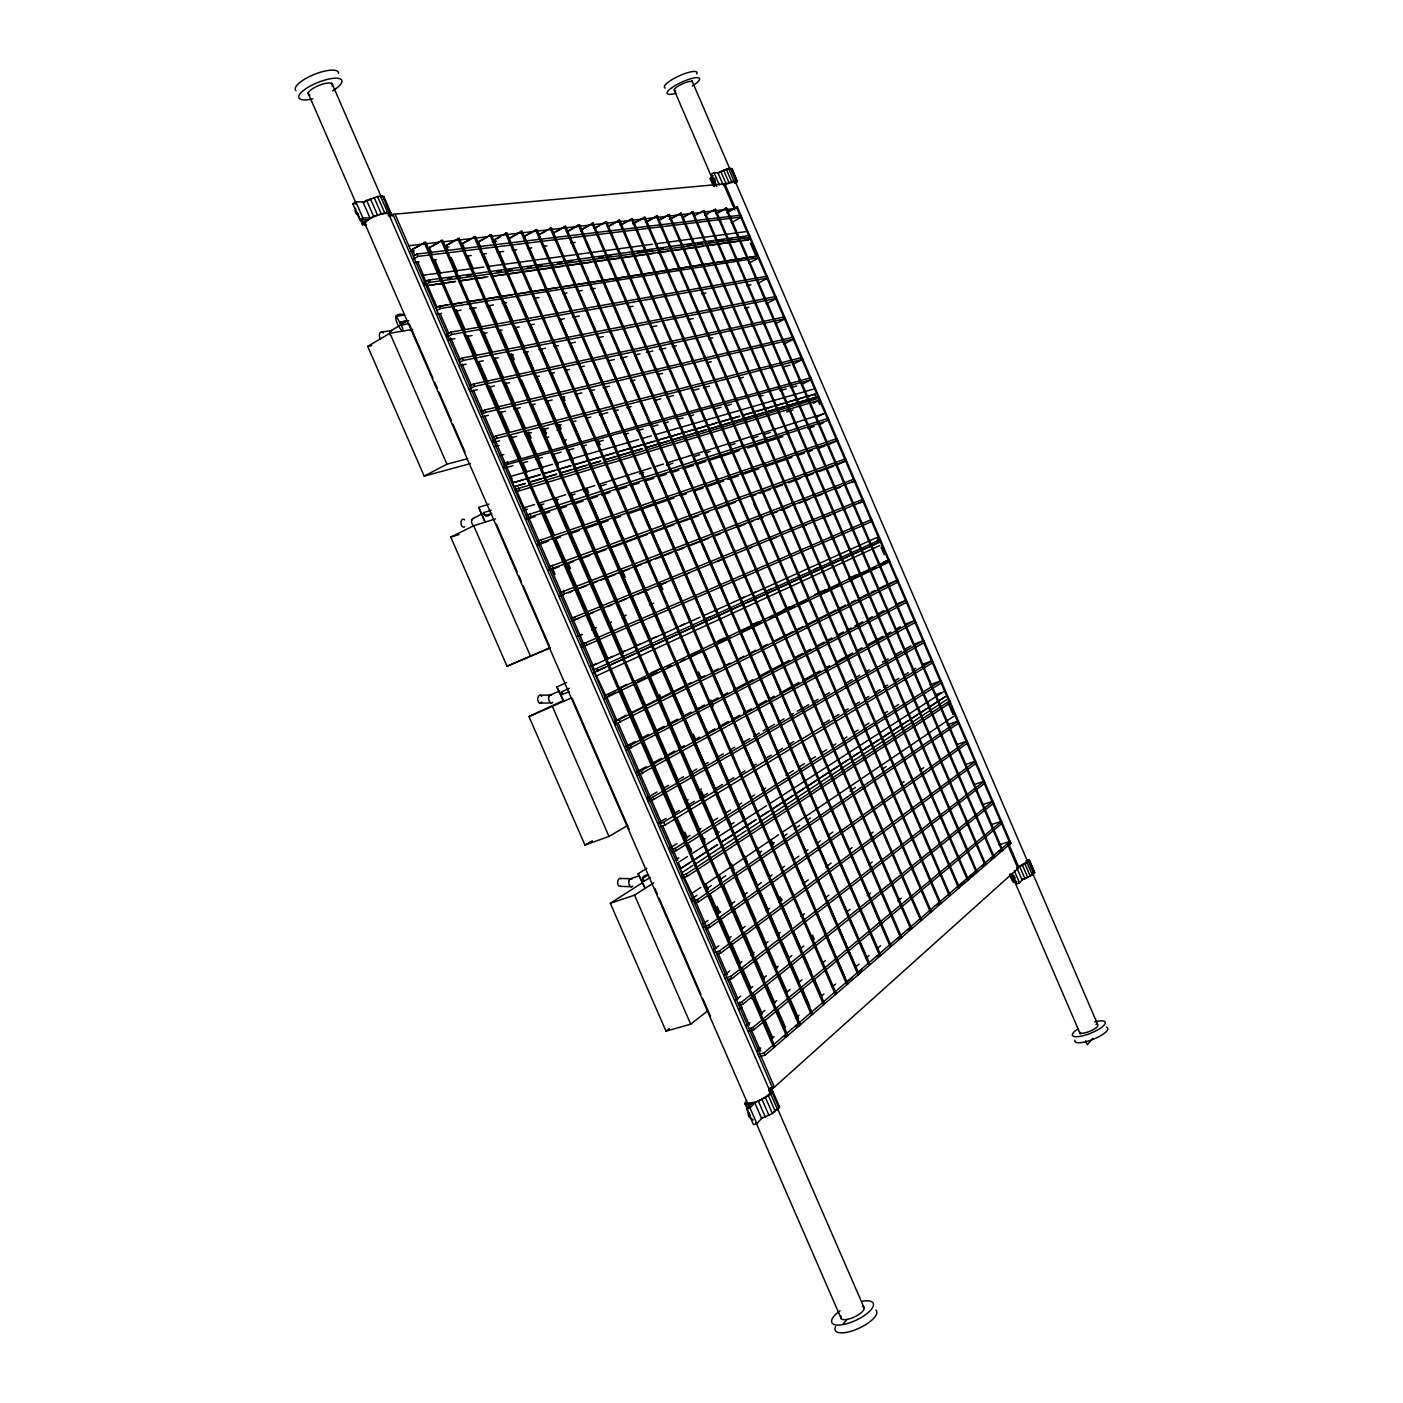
<?xml version="1.0" encoding="UTF-8"?>
<svg xmlns="http://www.w3.org/2000/svg" width="1403" height="1403" viewBox="0 0 1403 1403"><rect width="100%" height="100%" fill="white"/><g stroke="black" fill="none" stroke-linecap="round" stroke-linejoin="round"><path stroke-width="1.5" d="M1016.894 867.913L1022.085 879.997L1032.38 875.034L1034.607 872.35L1029.434 860.32L1027.294 860.039M1032.766 873.122L1030.907 875.349M1034.59 872.982L1029.434 860.32M1016.824 881.575L1013.404 881.908L1013.527 879.997M1013.597 876.016L1013.194 877.84L1014.544 877.419M713.268 185.582L710.251 178.584L713.11 175.568M723.229 185.108L717.933 172.797C721.493 171.692 729.876 166.045 731.91 169.588L737.154 181.811L736.154 182.828M737.154 181.811L732.173 168.834M768.879 1090.219L772.843 1091.376L770.861 1094.217L754.814 1102.811L761.619 1118.437L772.387 1113.508L779.594 1106.897L771.159 1087.834M751.429 1103.81L745.081 1104.021L746.764 1100.268M366.884 219.727L362.325 224.234L366.236 225.515M383.668 198.805L383.966 196.595L382.668 196.104L377.565 196.508L363.009 201.944L369.971 217.939L387.403 212.028L390.876 212.484L388.964 216.167M388.245 215.325L388.508 213.554C380.108 212.853 370.252 216.939 364.745 223.305L366.183 224.41M714.723 178.199L714.741 180.022M483.263 512.919C484.772 512.27 484.053 520.232 491.787 513.323M1012.317 873.49L1016.807 883.89L1019.595 882.978L1022.612 879.383M1092.797 1038.29L1087.29 1044.849L1085.571 1040.833M843.185 1323.871L846.938 1319.434M1024.997 878.857L1019.788 866.773L1029.416 860.951M714.302 182.215C716.635 181.461 711.952 182.355 713.478 179.812M713.162 180.163L714.039 179.496M752.429 1102.758L746.624 1108.966L753.464 1124.662L756.866 1123.663L762.583 1117.349M746.624 1108.966L750.026 1107.949L755.796 1101.741M734.541 183.355L735.207 181.566L726.14 184.126M647.818 875.121L642.609 878.524L642.592 880.33M648.432 874.911C637.891 875.665 646.239 881.961 643.293 881.224M769.054 1089.535L772.86 1088.57L1018.929 867.598L1008.547 843.466M759.339 1056.74L765.038 1055.231L1010.932 843.168L737.294 206.872L727.666 211.853M758.339 1054.425L764.021 1052.916L1010.142 841.344L998.848 844.869M848.71 980.855L852.024 978.014M858.636 972.314L861.951 969.473M959.547 885.503L964.51 881.224M969.473 876.963L974.436 872.684M757.41 1050.777L760.742 1047.936M770.738 1039.413L774.07 1036.571M795.711 1018.104L799.044 1015.263M820.685 996.814L824.017 993.973M832.347 986.87L835.679 984.029M855.655 966.983L858.987 964.142M865.651 958.477L868.983 955.636M880.628 945.692L877.296 948.533L870.281 932.574M748.273 1031.293L753.955 1029.732L1002.303 823.123M749.167 1028.452L752.937 1027.417L1001.532 821.299L992.149 824.298M746.449 1025.523L749.798 1022.752M759.9 1014.457L764.933 1010.3M773.351 1003.391L776.718 1000.62M786.802 992.324L790.17 989.553M798.57 982.626L801.937 979.873M822.105 963.265L825.473 960.494M897.78 901.007L901.147 898.236M738.522 1009.757L741.889 1007.073M751.955 998.971L755.305 996.27M739.1 1005.285L742.853 1004.215L993.692 803.077M738.083 1002.97L741.854 1001.882L992.903 801.253L983.538 804.305M773.702 1111.807L775.596 1110.282M735.505 1000.234L740.644 996.165M749.184 989.378L752.604 986.66M762.864 978.522L766.284 975.822M774.824 969.035L778.244 966.316M788.504 958.179L791.923 955.478M800.464 948.691L803.884 945.973M846.623 912.073L850.043 909.354M867.142 895.798L870.561 893.08M641.241 883.452L610.323 903.286L666.022 1031.17L690.697 1024.172L707.866 1010.721M666.022 1031.17L669.354 1028.592M728.017 979.768L731.77 978.663L985.064 783.014M725.123 978.014L730.753 976.348L984.275 781.19L974.945 784.312M724.579 974.91L729.788 970.929M738.469 964.282L741.941 961.634M750.64 954.987L754.112 952.339M764.547 944.359L768.02 941.694M776.701 935.064L780.173 932.399M801.025 916.457L804.515 913.809M825.367 897.867L828.84 895.202M868.808 864.651L872.28 861.986M569.39 688.294L561.656 691.837L561.393 693.713M716.915 954.25L720.651 953.111L976.435 762.951M714.039 952.497L719.651 950.778L975.646 761.11L966.334 764.302M713.583 949.621L718.845 945.745M727.613 939.291L731.121 936.713M741.643 928.961L745.151 926.383M766.213 910.88L769.721 908.302M778.49 901.831L781.997 899.253M803.06 883.75L808.321 879.874M825.858 866.966L831.137 863.091M848.675 850.183L852.182 847.587M869.72 834.68L873.245 832.102M357.028 212.782L358.239 213.747M705.814 928.716L709.55 927.541L967.789 742.871M702.938 926.98L708.533 925.208L967 741.03L957.723 744.274M702.622 924.279L707.971 920.491M716.898 914.177L720.458 911.652M729.385 905.338L734.734 901.55M743.643 895.219L747.203 892.694M756.129 886.38L761.478 882.592M768.616 877.541L772.176 875.016M781.103 868.703L784.663 866.177M793.572 859.864L798.921 856.076M804.27 852.287L807.847 849.762M816.756 843.449L820.334 840.923M827.454 835.872L832.803 832.084M900.586 784.084L904.146 781.559M920.193 770.194L923.753 767.669M694.713 903.146L698.431 901.936L959.161 722.773M691.837 901.428L697.414 899.621L958.372 720.949M691.626 898.955L697.028 895.272M706.025 889.151L711.426 885.468M718.617 880.575L725.825 875.665M758.234 853.603L761.829 851.147M770.826 845.027L774.421 842.572M783.435 836.434L787.03 833.996M794.238 829.085L799.64 825.402M806.83 820.509L810.425 818.054M850.043 791.099L855.444 787.416M882.434 769.037L886.047 766.582M700.798 887.38L691.767 893.483L680.28 868.773L704.166 853.252M704.429 884.942L778.507 834.82M782.12 832.382L953.777 716.267M681.753 878.19L687.295 876.331L950.515 702.675M680.736 875.875L686.277 873.999L949.726 700.834M681.963 872.613L692.959 865.423M695.45 864.002L746.168 830.646M748.623 829.226L946.657 699.711M707.831 850.867L717.021 844.904M720.704 842.501L755.603 819.826M759.269 817.44L768.458 811.478M772.141 809.093L792.344 795.957M796.01 793.572L838.257 766.108M841.94 763.723L847.447 760.145M851.112 757.76L858.461 752.99M862.144 750.605L878.681 739.855M882.347 737.469L908.074 720.756M911.74 718.371L926.436 708.813M930.101 706.428L944.798 696.888M680.28 868.773L690.118 862.582M693.784 860.197L717.652 844.676M721.335 842.291L756.217 819.615M759.9 817.23L803.972 788.574M807.637 786.189L945.359 696.677M610.323 903.286L634.542 895.167L653.763 882.733M687.488 856.549L678.298 862.459L680.929 868.545M691.17 854.181L766.634 805.62M770.317 803.253L943.307 691.907M675.159 860.232L678.842 857.882M715.67 834.311L719.353 831.944M730.402 824.876L734.085 822.509M644.082 881.259L650.22 877.524M701.974 840.748L705.025 838.801M389.578 216.5L392.928 214.361L724.877 183.828L735.242 207.96M638.137 873.771L645.152 888.309L638.137 873.771L646.801 868.299M670.634 852.621L676.158 850.709L941.851 682.559M669.617 850.288L675.141 848.377L941.08 680.718L930.014 684.839M669.634 848.219L677.018 843.589M684.401 838.941L689.943 835.469M697.326 830.839L701.026 828.524M712.11 821.562L717.652 818.089M725.035 813.459L730.577 809.969M737.96 805.34L741.661 803.025M750.886 797.237L754.586 794.922M761.969 790.275L765.652 787.96M785.978 775.21L793.361 770.58M798.903 767.108L804.445 763.635M809.987 760.145L815.511 756.673M821.053 753.201L826.595 749.728M832.137 746.256L835.837 743.923M843.221 739.293L846.903 736.978M854.304 732.348L857.987 730.016M865.37 725.386L869.071 723.071M883.837 713.794L887.538 711.479M893.08 708.006L898.621 704.534M414.885 255.469L412.272 249.453L425.6 242.017L775.035 1046.603M420.549 245.122L412.272 249.453M413.534 256.135L416.919 254.066L740.854 215.133M431.966 253.469L429.353 247.454L442.576 240.106L787.872 1035.537L784.119 1036.554M432.562 246.244L440.91 241.123M412.885 259.537L417.936 256.433L741.643 216.974M447.785 249.524L446.049 245.507L459.184 238.229L800.411 1024.734L796.694 1025.733M459.184 238.229L446.049 245.507M464.972 249.629L462.359 243.596L475.407 236.406L812.67 1014.159M470.443 239.422L462.359 243.596M659.515 827.033L665.022 825.069L933.205 662.426M480.931 247.752L478.318 241.737L491.26 234.617L824.648 1003.811M481.387 240.579L491.26 234.617M660.339 824.035L932.416 660.603L923.227 664.093M495.662 243.929L493.926 239.913L506.781 232.863L836.381 993.71M658.656 822.807L666.162 818.3M673.668 813.775L679.298 810.39M686.804 805.883L694.31 801.359M699.939 797.974L707.445 793.467M714.951 788.942L722.457 784.435M728.087 781.05L733.716 777.665M739.346 774.281L744.975 770.878M752.482 766.371L756.235 764.109M765.617 758.462L771.247 755.077M776.876 751.692L782.506 748.308M790.012 743.8L793.765 741.538M821.93 724.614L829.436 720.09M833.189 717.827L838.819 714.443M844.448 711.058L848.201 708.796M855.707 704.288L859.46 702.026M865.09 698.641L868.843 696.379M874.472 692.994L880.102 689.61M883.855 687.365L887.608 685.102M895.114 680.578L898.867 678.333M904.497 674.948L908.25 672.686M912.003 670.424L915.756 668.161M430.107 280.81L425.197 281.775L426.898 285.686L455.519 281.337M423.145 283.16L428.231 280.109L749.605 235.494M496.96 238.773L500.24 236.791M503.502 234.827L506.781 232.863M424.162 285.528L429.248 282.477L750.395 237.335L746.922 239.247M509.184 238.124L521.951 231.162L847.85 983.801M510.569 237.966L521.951 231.162M684.541 802.007L688.154 799.85M526.739 242.421L524.126 236.388L536.805 229.478L859.092 974.12M531.947 232.372L524.126 236.388M396.172 316.131C418.322 354.205 379.862 308.59 404.502 314.798M540.488 238.685L538.752 234.687L551.344 227.847L870.07 964.633M541.944 233.407L545.697 231.179M400.504 322.111L407.344 320.708M554.799 237.019L553.063 233.003L565.567 226.234L880.838 955.355L876.7 956.548M556.219 231.758L565.567 226.234M390.665 330.862L407.449 320.971M402.047 325.005L408.589 323.69M470.233 463.639L424.197 476.126L367.674 346.366L389.929 333.248L412.728 329.372M436.123 308.116L439.525 306.117L758.357 255.837M891.379 946.271L579.492 224.673L567.075 231.372L569.688 237.405M568.338 231.232L579.492 224.673M563.848 700.29L528.966 716.582L584.963 845.097L608.972 836.451L627.351 825.63M368.34 219.71L359.764 219.762L352.767 203.681L355.871 201.874L364.482 201.944M437.157 310.484L440.56 308.485L759.146 257.696M897.622 938.554L901.708 937.362L593.136 223.13L580.807 229.776L583.42 235.809M582.035 229.618L593.136 223.13M594.258 228.198L606.499 221.621L911.827 928.646L907.776 929.821M595.468 228.058L599.151 225.918M602.816 223.761L606.499 221.621M584.963 845.097L592.382 840.748M607.429 226.655L619.6 220.148L921.736 920.087M608.621 226.514L619.6 220.148M359.764 219.762L362.868 217.956L371.427 217.939M632.437 218.693L620.354 225.146L632.437 218.693L931.452 911.704M648.379 801.411L653.868 799.394L924.542 642.293M645.012 217.272L632.999 223.673L645.012 217.272L940.975 903.497L937.011 904.689M647.362 799.079L652.851 797.062L923.753 640.469L914.581 644.012M445.698 335.071L450.837 332.125L767.108 276.181M645.415 222.218L657.341 215.887L950.305 895.447M646.537 222.095L657.341 215.887M446.733 337.421L451.854 334.475L767.897 278.022L759.146 282.687M647.625 797.413L657.095 791.958M662.777 788.696L668.459 785.417M676.036 781.05L683.612 776.701M689.276 773.421L696.853 769.054M704.429 764.688L708.217 762.513M717.687 757.059L723.369 753.797M730.945 749.43L734.734 747.238M742.31 742.889L749.886 738.522M753.674 736.329L759.356 733.067M763.144 730.893L774.509 724.334M778.297 722.159L783.979 718.88M789.661 715.618L793.449 713.425M797.237 711.251L808.602 704.709M812.39 702.535L818.054 699.255M823.736 695.976L829.419 692.714M844.571 683.98L852.147 679.613M855.935 677.439L859.723 675.264M865.405 671.984L869.194 669.81M882.452 662.163L888.134 658.901M895.71 654.535L901.392 651.255M905.181 649.08L910.863 645.818M659.375 219.78L669.424 214.519L959.477 887.538M660.48 219.657L669.424 214.519M681.279 213.186L669.529 219.412L681.279 213.186L968.456 879.786M682.998 217.044L692.907 211.871L977.277 872.192M684.05 216.921L692.907 211.871M694.485 215.711L704.324 210.59L985.923 864.722L982.082 865.914M700.798 212.59L704.324 210.59M705.744 214.396L715.53 209.328L994.411 857.408L990.606 858.583M705.007 215.273L708.515 213.291M712.022 211.309L715.53 209.328M716.81 213.116L726.508 208.082L1002.742 850.218L998.954 851.393M716.056 213.975L726.508 208.082M458.693 360.027L462.113 358.098L775.841 296.507M459.71 362.395L463.148 360.466L776.648 298.365L766.108 303.855M726.894 212.712L737.294 206.872M731.226 222.779L739.907 217.939M637.243 775.789L915.878 622.143M636.225 773.456L915.089 620.319L905.952 623.932M469.952 385.965L473.39 384.071L784.593 316.832M636.576 772.001L646.134 766.739M651.869 763.583L661.427 758.321M665.25 756.217L674.79 750.956M680.525 747.799L684.348 745.694M693.906 740.433L699.641 737.276M707.287 733.067L714.934 728.859M718.757 726.754L728.297 721.475M732.12 719.371L739.767 715.162M743.59 713.057L751.236 708.848M758.883 704.639L766.529 700.43M770.352 698.326L774.175 696.221M779.91 693.064L799.009 682.542M802.832 680.437L820.036 670.967M825.771 667.81L829.594 665.688M837.24 661.479L852.515 653.061M856.339 650.957L862.073 647.8M867.808 644.643L883.101 636.225M886.924 634.121L890.747 632.016M896.464 628.86L900.288 626.755M469.251 389.262L474.424 386.421L785.382 318.674L776.578 323.199M718.722 172.832L714.039 172.604L711.426 174.025L716.74 186.389M748.676 263.343L757.41 258.626M714.776 180.338L714.636 181.846M713.566 181.373C717.652 184.986 710.374 179.759 713.548 179.356M481.211 411.868L484.666 410.009L793.326 337.141M482.246 414.218L485.701 412.359L794.116 338.982M626.089 750.149L907.215 601.992M492.471 437.771L495.943 435.93L802.042 357.432M626.895 747.097L906.426 600.168L895.482 604.57M424.197 476.126L446.926 464.183L467.708 458.641M491.751 441.033L496.96 438.297L802.849 359.273L793.993 363.675M625.528 746.589L635.173 741.503M640.961 738.469L648.66 734.4M654.447 731.366L664.093 726.298M667.951 724.264L677.596 719.195M683.366 716.144L691.083 712.093M696.87 709.041L704.587 704.99M708.445 702.956L718.073 697.887M721.931 695.853L727.719 692.819M733.506 689.767L752.797 679.631M760.496 675.58L789.433 660.357M795.203 657.305L802.919 653.254M806.778 651.22L810.636 649.203M816.423 646.152L824.14 642.1M827.998 640.066L831.839 638.032M837.626 634.998L843.413 631.946M847.272 629.929L851.13 627.895M854.988 625.861L862.705 621.81M868.475 618.758L872.333 616.741M878.12 613.69L883.908 610.656M541.926 432.194L545.749 430.212M503.712 463.639L810.776 377.723M502.993 466.883L508.219 464.2L811.565 379.564L802.691 383.913M562.691 441.612L566.303 439.753M783.523 344.331L792.344 339.877M524.757 483.667L514.287 486.771L512.604 482.895L540.471 474.582M514.287 486.771L525.371 483.369M614.935 724.474L898.551 581.824M478.686 507.36L485.157 522.232L478.686 507.36L489.068 504.098M514.954 489.489L819.492 397.996M515.971 491.839L820.281 399.837L813.161 403.257M614.532 721.107L626.282 715.214M630.193 713.25L690.925 682.77M698.764 678.842L704.639 675.895M712.478 671.949L718.354 669.003M724.229 666.057L730.104 663.11M737.943 659.182L743.818 656.236M749.693 653.272L755.568 650.326M761.461 647.379L767.336 644.433M775.157 640.505L792.8 631.648M796.711 629.684L802.586 626.738M808.461 623.791L835.89 610.024M839.818 608.06L845.693 605.114M851.568 602.168L855.479 600.203M859.408 598.239L867.247 594.293M871.158 592.329L875.086 590.365M878.997 588.401L895.938 580.737M613.918 722.142L897.762 580M473.021 518.426L482.614 513.638M483.351 514.357L485.526 515.252M550.379 647.87L507.044 666.25L450.784 537.121L473.723 525.739L495.487 518.864M526.178 515.339L828.208 418.269M364.166 202.102L370.269 199.366M525.441 518.549L828.998 420.111M603.781 698.799L889.87 561.656M537.402 541.155L836.907 438.525M604.57 695.713L889.081 559.815L883.627 562.094M608.288 695.888L616.145 692.117M637.769 681.753L645.626 677.965M649.571 676.088L657.428 672.318M667.249 667.6L671.178 665.706M681.016 660.988L684.945 659.112M688.873 657.218L700.676 651.553M716.389 644.012L730.156 637.418M741.959 631.753L761.619 622.318M769.475 618.548L773.404 616.654M777.332 614.777L785.206 611.006M789.135 609.112L795.027 606.289M798.956 604.395L806.83 600.624M820.58 594.013L838.275 585.525M850.06 579.877L875.63 567.601M879.558 565.725L887.415 561.954M647.905 677.105L651.869 675.211M538.419 543.505L837.714 440.367L826.981 445.347M619.267 688.101L627.176 684.313M650.887 672.984L660.778 668.266M718.09 640.873L724.018 638.032M751.692 624.809L757.62 621.985M783.312 609.691L789.24 606.868M814.933 594.591L824.824 589.856M848.534 578.527L856.444 574.756M718.476 172.955L723.229 170.833M815.862 417.48L823.684 413.762L667.688 462.727M820.089 424.32L823.649 422.636M528.966 716.582L571.74 697.8M548.608 566.97L845.623 458.763M547.854 570.127L846.412 460.605L837.451 464.691M561.849 694.397L569.425 691.802M605.342 667.232L594.784 672.037L596.468 675.913L879.716 545.557M559.815 592.75L854.322 478.984M608.674 665.688L635.085 653.658M638.418 652.114L662.83 640.978M666.197 639.435L676.72 634.647M680.069 633.086L728.262 611.094M731.647 609.533L839.31 560.393M842.712 558.815L849.218 555.869M852.638 554.29L859.127 551.344M862.547 549.766L878.418 542.523M592.61 673.107L881.189 541.453M559.06 595.907L855.111 480.826L851.516 482.439M706.042 618.53L710.023 616.724M767.844 590.453L771.825 588.646M813.705 569.618L817.686 567.794M593.399 670.003L880.4 539.629L876.77 541.172M556.833 686.944L563.866 701.5L556.833 686.944L566.672 682.489M590.891 666.127L596.854 663.444M604.798 659.866L612.743 656.288M620.687 652.693L624.651 650.904M634.594 646.432L640.54 643.749M648.484 640.171L656.429 636.576M680.262 625.843L684.243 624.054M739.855 598.976L743.818 597.187M751.762 593.609L755.743 591.82M700.062 617.25L592.767 665.653L594.784 672.037M704.043 615.461L876.893 537.489L878.278 540.699M1027.101 877.489L1022.349 879.488M571.021 618.513L863.02 499.222M572.038 620.863L863.81 501.046L858.408 503.431M507.044 666.25L549.958 647.73M577.931 636.12L581.736 634.454M622.038 616.846L625.966 615.128M582.21 644.275L871.701 519.426M581.438 647.379L872.491 521.267M581.298 644.678L585.332 642.942M592.276 629.21L596.293 627.509M649.764 604.886L653.78 603.202M621.915 617.004L625.773 615.373M578.124 636.12L582.052 634.454M591.873 630.298L595.784 628.632M607.569 623.651L611.498 621.985M549.923 695.116L559.779 690.977M596.468 675.913L606.324 696.835M561.656 691.837L562.936 694.783M737.452 181.092L733.962 180.952L726.07 183.758L720.774 171.447M571.231 621.494L579.334 618.162M587.436 614.83L593.522 612.339M607.709 606.499L611.761 604.851M615.829 603.185L625.966 599.011M630.017 597.362L634.068 595.696M638.119 594.03L648.256 589.856M658.393 585.7L666.495 582.368M684.752 574.879L688.803 573.213M717.179 561.568L721.23 559.902M747.589 549.082L751.64 547.416M771.913 539.103L775.964 537.437M802.323 526.616L806.374 524.95M826.648 516.637L830.699 514.971M1017.421 867.317L1027.575 861.617L1025.821 860.863M401.311 321.69L400.942 323.356L402.608 324.672M560.078 595.977L564.129 594.398M568.197 592.838L572.266 591.259M576.317 589.681L586.472 585.735M590.523 584.157L596.626 581.807M600.677 580.228L614.9 574.704M618.951 573.125L629.105 569.197M635.208 566.83L641.294 564.462M645.345 562.884L651.448 560.516M655.499 558.955L671.739 552.642M677.842 550.274L683.927 547.924M687.996 546.346L708.287 538.454M714.39 536.104L720.476 533.736M738.75 526.634L744.835 524.284M748.904 522.705L752.955 521.127M757.024 519.548L763.109 517.181M773.263 513.252L777.332 511.674M781.383 510.096L789.503 506.939M799.657 503.011L809.812 499.065M817.931 495.908L822 494.33M836.206 488.823L840.274 487.244M935.205 694.888L941.273 692.644M548.976 570.442L559.218 566.689M565.356 564.444L573.546 561.446M579.685 559.201L589.926 555.448M596.065 553.203L606.306 549.45M610.41 547.959L647.257 534.455M651.36 532.965L673.878 524.722M680.034 522.477L698.466 515.725M704.604 513.48L708.69 511.972M718.932 508.237L735.312 502.239M751.692 496.241L755.796 494.733M759.882 493.242L770.124 489.489M776.28 487.244L782.418 485M788.556 482.755L800.85 478.248M806.988 476.003L813.126 473.758M819.282 471.513L833.61 466.252M697.414 790.573L701.43 789.1M947.253 724.913L956.513 721.598M716.495 831.313L717.529 831.05M537.858 544.873L548.187 541.312M554.378 539.19L560.586 537.051M568.846 534.21L579.158 530.65M585.367 528.528L608.078 520.706M614.268 518.566L620.477 516.444M628.737 513.586L674.159 497.96M680.35 495.82L686.558 493.681M694.818 490.84L703.078 487.998M707.2 486.578L723.72 480.896M727.859 479.475L738.188 475.915M742.31 474.495L758.83 468.795M765.021 466.673L791.871 457.431M798.061 455.291L804.27 453.169M808.391 451.748L812.53 450.31M818.721 448.188L824.911 446.049M638.628 875.981L630.526 878.734L619.775 878.418M1012.756 876.577C1012.212 871.649 1013.264 882.259 1014.141 877.454M1013.194 877.84L1014.387 878.173M526.739 519.285L535.069 516.602M543.399 513.919L549.66 511.902M560.06 508.535L566.321 506.518M572.564 504.501L582.982 501.134M589.225 499.117L597.555 496.434M601.712 495.084L610.042 492.4M616.303 490.384L626.703 487.016M630.876 485.684L639.207 482.983M645.45 480.966L653.78 478.283M660.024 476.266L666.267 474.249M670.441 472.899L678.771 470.215M682.928 468.865L693.345 465.498M697.519 464.165L705.849 461.464M710.006 460.131L739.171 450.714M747.501 448.031L782.892 436.596M807.882 428.529L814.126 426.512M450.784 537.121L458.991 534.508M523.144 510.499L527.3 509.184M539.769 505.255L543.926 503.94M554.325 500.661L558.464 499.345M570.933 495.417L575.09 494.102M583.402 491.471L587.559 490.173M600.028 486.227L606.254 484.263M639.505 473.776L643.661 472.46M666.513 465.252L672.739 463.271M693.52 456.729L699.746 454.747M705.99 452.783L710.146 451.468M728.841 445.575L735.067 443.611M751.692 438.367L757.936 436.386M764.161 434.421L770.387 432.457M534.561 504.501L524.161 507.781L514.901 486.473M538.717 503.203L565.76 494.715M569.916 493.418L594.872 485.578M599.046 484.263L651.045 467.953M655.201 466.638L663.514 464.025M484.947 515.55L491.208 513.603M1007.161 844.343L1010.932 843.168M483.649 512.569L491.243 510.236M786.68 411.903L792.923 410.009M529.562 482.123L556.798 474.056M560.972 472.811L586.121 465.358M590.295 464.112L600.782 461.008M604.956 459.781L642.662 448.592M646.853 447.364L705.499 429.967M709.69 428.739L816.511 397.067M531.053 481.808L541.523 478.704M545.714 477.458L556.184 474.354M560.376 473.109L570.846 470.005M575.037 468.76L600.186 461.306M604.377 460.061L614.847 456.957M619.039 455.712L642.083 448.89M646.274 447.645L669.319 440.805M673.51 439.56L707.024 429.634M711.216 428.389L730.069 422.794M734.26 421.549L763.6 412.85M767.792 411.623L784.54 406.642M788.732 405.397L815.967 397.33L814.669 394.278L808.374 396.12M748.781 1114.648L750.026 1116.122L749.5 1114.438M544.662 473.355L569.828 465.971M574.02 464.744L599.186 457.36M603.378 456.133L641.136 445.067M645.327 443.839L653.71 441.366M657.919 440.139L739.697 416.165M743.888 414.937L815.196 394.015M512.604 482.895L523.091 479.808M527.282 478.581L539.874 474.88M544.066 473.653L554.553 470.584M558.745 469.356L571.337 465.656M575.528 464.428L613.286 453.344M617.478 452.117L716.074 423.197M720.265 421.97L739.153 416.428M743.344 415.2L772.702 406.589M776.911 405.362L783.19 403.503M787.399 402.275L804.182 397.347M552.572 464.323L510.534 476.441L513.217 482.579M556.763 463.113L638.716 439.49M642.925 438.28L651.325 435.842M655.534 434.632L813.126 389.21M504.431 468.093L512.849 465.726M521.25 463.376L527.563 461.605M535.981 459.237L542.277 457.466M552.8 454.502L561.2 452.134M567.514 450.363L573.827 448.592M582.227 446.224L586.436 445.049M596.959 442.103L603.255 440.332M624.282 434.421L628.491 433.229M636.909 430.861L643.223 429.09M651.623 426.722L657.937 424.951M664.25 423.18L668.442 422.005M676.86 419.637L683.173 417.866M689.469 416.095L693.678 414.92M714.706 409.01L721.019 407.221M725.228 406.046L731.524 404.274M758.865 396.593L763.074 395.418M779.893 390.683L786.206 388.912M790.415 387.719L796.711 385.948M725.474 170.044L727.42 169.5M499.696 455.659L503.852 454.519M795.554 1026.715L799.272 1025.698L457.676 238.405M544.627 438.087L548.766 436.982M494.891 446.557L499.012 445.47M542.505 434.001L546.609 432.913M556.886 430.195L560.99 429.108M493.295 442.471L499.643 440.805M510.254 438.052L516.62 436.386M525.09 434.176L531.456 432.527M542.049 429.756L548.415 428.108M556.886 425.898L561.13 424.793M571.74 422.022L575.967 420.918M586.577 418.147L590.821 417.042M599.291 414.832L607.78 412.622M614.146 410.974L618.372 409.869M626.86 407.659L631.104 406.554M654.412 400.469L660.778 398.82M667.144 397.154L673.493 395.506M692.573 390.525L698.94 388.877M703.184 387.772L709.55 386.106M739.223 378.372L743.467 377.267M783.751 366.779L790.099 365.113M768.739 1088.588L774.438 1087.15L395.067 214.168M482.088 416.831L488.454 415.306M499.065 412.745L505.431 411.219M513.919 409.167L520.303 407.642M530.913 405.081L535.157 404.064M545.767 401.521L552.133 399.978M560.621 397.943L564.883 396.926M575.493 394.366L581.859 392.84M590.347 390.788L594.591 389.771M603.08 387.737L609.463 386.193M630.684 381.09L634.928 380.073M658.288 374.461L662.532 373.444M707.112 362.711L711.356 361.693M470.934 391.156L477.353 389.736M488.051 387.386L494.47 385.965M505.168 383.598L509.447 382.668M535.139 376.986L539.418 376.057M550.116 373.689L554.395 372.742M565.093 370.374L569.372 369.445M580.07 367.077L584.349 366.13M607.902 360.939L614.321 359.519M620.74 358.098L627.159 356.695M635.717 354.801L639.996 353.854M646.415 352.434L652.833 351.031M659.252 349.61L665.671 348.19M672.107 346.769L676.386 345.822M708.48 338.737L712.759 337.807M459.71 365.481L466.129 364.201M476.845 362.044L483.281 360.746M493.996 358.589L498.275 357.73M508.991 355.573L513.27 354.713M523.985 352.556L528.265 351.697M538.98 349.54L545.416 348.242M553.992 346.523L558.271 345.664M571.126 343.086L575.405 342.209M598.976 337.474L603.272 336.615M650.413 327.127L656.832 325.847M688.978 319.375L693.257 318.516M744.695 308.169L748.974 307.31M448.469 339.789L454.905 338.614M465.638 336.667L472.074 335.492M482.807 333.546L487.087 332.774M497.819 330.81L502.116 330.038M514.989 327.688L519.268 326.917M530.001 324.97L534.28 324.181M560.025 319.498L564.322 318.727M572.898 317.166L579.334 315.991M628.684 307.011L632.981 306.24M701.623 293.753L705.919 292.964M746.677 285.563L750.973 284.774M367.674 346.366L371.83 345.629M400.749 322.024L408.799 320.708M437.298 314.062L441.629 313.36M454.59 311.256L461.078 310.186M469.724 308.783L476.213 307.731M487.034 305.959L493.523 304.907M502.169 303.504L506.501 302.802M534.613 298.225L538.927 297.506M562.708 293.63L567.04 292.929M577.861 291.175L582.175 290.474M590.821 289.053L595.153 288.352M395.611 316.464L403.941 315.131M447.575 305.03L436.807 306.748L427.494 285.318M451.889 304.363L462.674 302.662M466.989 301.978L512.288 294.823M518.759 293.806L557.57 287.685M561.884 287.001L665.408 270.656M669.722 269.972L745.203 258.064M749.518 257.38L755.989 256.363M381.23 332.09L391.262 330.617M459.833 280.723L487.876 276.724M492.19 276.11L748.781 239.597M429.055 285.37L454.94 281.687M459.255 281.074L472.197 279.232M476.511 278.618L485.14 277.391M491.594 276.461L534.736 270.305M539.05 269.692L562.778 266.324M567.093 265.711L590.821 262.326M595.135 261.712L653.36 253.417M657.674 252.803L668.459 251.26M674.931 250.33L702.973 246.349M707.287 245.735L748.255 239.895M447.382 278.39L451.696 277.794M456.01 277.198L460.342 276.584M466.813 275.689L471.127 275.093M497.03 271.463L501.345 270.867M507.833 269.972L512.148 269.358M527.265 267.254L531.579 266.658M538.05 265.746L542.365 265.149M557.482 263.045L561.796 262.431M568.285 261.537L572.599 260.923M598.502 257.31L602.816 256.714M607.148 256.118L611.462 255.504M637.365 251.891L643.837 250.997M648.151 250.4L652.483 249.787M658.954 248.892L663.268 248.278M687.014 244.964L691.346 244.368M697.817 243.473L702.131 242.859M708.603 241.965L712.934 241.351M717.249 240.755L723.72 239.86M728.034 239.247L732.348 238.65M738.837 237.738L745.309 236.844M483.667 267.061L423.11 275.234L425.793 281.407M487.998 266.465L652.377 244.262M656.709 243.684L745.396 231.705M414.797 262.589L419.129 262.045M432.142 260.397L436.473 259.853M466.813 256.048L471.145 255.504M481.983 254.136L486.315 253.592M497.153 252.224L503.659 251.4M512.323 250.313L516.655 249.769M527.493 248.401L531.842 247.857M542.68 246.507L547.012 245.946M570.846 242.947L575.177 242.403M429.353 247.454L430.879 247.279M478.318 241.737L479.756 241.562M493.926 239.913L495.329 239.755M538.752 234.687L540.067 234.529M553.063 233.003L554.343 232.863M410.009 251.453L414.341 250.944M444.628 247.384L448.96 246.858M492.243 241.754L496.574 241.246M408.782 245.718L439.157 242.245M443.488 241.754L486.876 236.809M491.208 236.318L734.172 208.626M540.032 695.257L550.537 694.976M540.137 703.166L551.607 702.903M352.767 203.681L356.344 203.716M619.898 886.345L631.631 886.714M710.251 178.584L711.97 179.04M769.002 1091.306L770.493 1092.358C765.372 1098.935 755.691 1103.319 747.378 1102.881M777.771 1105.582L779.594 1106.897M753.165 1119.997L751.447 1118.629M1034.607 872.35L1028.715 860.004M749.307 1116.332L750.237 1116.858M401.451 324.9L400.258 323.286M1012.913 875.84L1013.79 877.647M1015.053 877.892L1014.264 876.068M714.39 180.496L714.811 181.461M355.397 208.328L355.801 209.222M366.569 200.191L373.531 216.202M758.479 1101.408L765.284 1117.051M409.448 324.268L432.931 378.231M434.667 382.23L437.28 388.228M439.016 392.226L451.187 420.198M452.923 424.197L465.094 452.187M496.399 524.143L517.163 571.863M518.9 575.844L521.495 581.807M523.214 585.788L549.169 645.45M572.301 698.606L629.105 829.208M654.85 888.362L657.446 894.36M659.2 898.358L700.939 994.324M702.675 998.322L710.514 1016.316M748.553 1104.371L750.254 1108.265M355.871 201.874L362.868 217.956M750.026 1107.949L756.866 1123.663M307.994 92.844L356.081 203.382M363.938 221.464L747.746 1103.705M756.007 1122.716L841.291 1318.75M361.185 218.991L362.921 222.989M746.396 1104.442L748.08 1108.335M357.519 213.186L362.693 225.094M744.695 1103.126L750.149 1115.666M389.929 333.248L446.926 464.183M473.723 525.739L530.422 656.008M552.536 706.796L608.972 836.451M634.542 895.167L690.697 1024.172M529.352 248.454L534.578 260.52M549.38 294.718L557.219 312.816M559.832 318.849L567.671 336.948M570.284 342.981L609.481 433.492M611.217 437.526L615.566 447.575M627.772 475.74L630.385 481.773M632.122 485.789L691.346 622.564M703.534 650.711L733.138 719.108M734.891 723.124L754.042 767.371M755.796 771.404L763.635 789.503M765.372 793.519L768.844 801.569M781.909 831.733L784.523 837.766M786.276 841.8L794.116 859.899M795.852 863.915L804.568 884.03M806.304 888.046L814.143 906.163M816.756 912.196L824.596 930.294M827.209 936.327L834.171 952.409M836.784 958.442L844.624 976.558M520.583 231.302L846.816 984.696M598.467 440.893L600.203 444.909M660.252 583.543L662.865 589.558M698.554 671.932L701.167 677.965M710.742 700.062L713.355 706.095M771.668 840.713L773.404 844.729M812.565 935.135L814.301 939.151M505.378 233.021L835.329 994.604M563.252 396.47L564.988 400.486M780.086 896.798L781.839 900.814M499.152 251.979L504.379 264.045M520.075 300.26L527.914 318.358M530.544 324.391L538.384 342.49M540.997 348.523L549.713 368.638M551.449 372.654L560.183 392.77M561.919 396.786L570.635 416.901M572.371 420.935L581.105 441.051M582.841 445.067L587.191 455.116M600.274 485.298L664.776 634.121M676.983 662.286L697.045 708.55M698.782 712.566L707.498 732.682M709.234 736.698L728.42 780.962M730.156 784.979L738.89 805.094M740.626 809.11L744.116 817.16M757.182 847.324L759.795 853.357M761.548 857.391L770.265 877.489M772.001 881.522L780.717 901.638M782.471 905.654L791.187 925.77M793.8 931.802L801.639 949.901M803.393 953.917L811.232 972.033M813.845 978.066L821.702 996.165M489.84 234.775L823.579 1004.741M559.06 424.478L560.814 428.494M586.945 488.788L588.699 492.821M622.686 571.214L625.3 577.229M693.275 734.015L695.906 740.047M483.544 253.768L489.629 267.815M504.431 301.943L513.13 322.006M514.866 326.022L524.441 348.084M526.178 352.1L534.017 370.164M536.612 376.179L545.329 396.26M547.065 400.258L567.075 446.417M568.811 450.433L573.161 460.465M585.349 488.56L651.483 641.066M663.672 669.161L683.682 715.32M685.418 719.336L694.117 739.399M695.87 743.415L726.316 813.652M728.069 817.668L731.542 825.701M744.59 855.795L747.203 861.81M748.939 865.826L757.655 885.889M759.391 889.905L768.09 909.968M770.703 916.001L779.402 936.064M781.138 940.08L788.977 958.144M791.59 964.159L799.412 982.223M802.025 988.238L809.864 1006.302M504.817 303.469L512.551 321.287M515.129 327.232L518.549 335.142M521.127 341.087L522.845 345.05M526.283 352.977L533.158 368.814M535.736 374.759L544.329 394.559M547.749 402.486L555.483 420.304M589.12 497.872L619.512 567.934M621.248 571.95L629.929 591.961M631.666 595.977L637.734 609.989M663.373 669.126L683.261 714.969M684.98 718.95L694.485 740.872M696.221 744.853L704.867 764.775M707.445 770.756L713.496 784.715M745.046 857.443L746.764 861.407M749.342 867.352L757.076 885.205M760.514 893.132L767.406 909.004M769.984 914.949L778.577 934.784M782.015 942.711L788.048 956.6M473.933 236.563L811.565 1015.106M511.692 353.749L514.305 359.764M543.89 427.968L546.504 433.983M659.638 694.748L661.374 698.764M701.395 791.046L704.008 797.062M467.585 255.644L472.811 267.692M489.366 305.836L497.206 323.918M499.819 329.933L508.535 350.013M510.271 354.03L519.864 376.127M521.6 380.143L530.316 400.223M532.053 404.239L552.098 450.416M553.834 454.432L558.184 464.463M570.39 492.576L584.332 524.704M586.068 528.721L636.594 645.187M649.659 675.299L681.016 747.589M682.77 751.605L713.25 821.877M715.004 825.893L718.476 833.926M731.542 864.055L734.155 870.07M735.909 874.087L745.484 896.166M747.22 900.182L755.936 920.263M757.69 924.279L766.389 944.359M768.142 948.375L776.841 968.456M779.454 974.489L787.293 992.552M789.907 998.585L798.623 1018.666M528.58 432.036L531.193 438.052M451.275 257.556L457.378 271.621M473.092 307.801L481.808 327.899M483.561 331.915L492.278 352.013M494.891 358.046L503.624 378.144M505.361 382.16L514.954 404.257M516.707 408.273L525.423 428.371M527.177 432.387L542.873 468.567M555.956 498.714L623.125 653.447M635.349 681.577L678.087 780.05M679.824 784.067L699.887 830.295M701.64 834.311L705.13 842.361M719.09 874.507L721.703 880.54M723.439 884.556L732.173 904.654M733.909 908.67L742.643 928.768M744.379 932.785L753.972 954.882M755.726 958.915L764.442 979.013M767.055 985.029L774.912 1003.127M777.525 1009.143L785.382 1027.242M441.051 240.281L786.715 1036.536M567.917 562.796L570.53 568.811M684.857 832.084L687.488 838.117M717.161 906.443L719.774 912.476M434.579 259.485L440.682 273.532M456.378 309.66L465.077 329.723M467.708 335.738L476.406 355.801M479.037 361.834L487.735 381.897M489.489 385.913L499.082 407.975M500.818 411.991L509.535 432.054M511.271 436.07L520.864 458.15M522.6 462.166L526.967 472.197M540.909 504.308L553.975 534.403M555.728 538.419L608.008 658.814M621.091 688.908L675.124 813.319M676.86 817.335L686.453 839.415M688.189 843.413L691.679 851.446M705.621 883.557L708.234 889.572M709.971 893.588L718.687 913.651M720.441 917.667L730.016 939.747M731.77 943.745L740.486 963.826M742.222 967.842L750.938 987.905M753.551 993.92L762.267 1013.983M764.881 1019.999L772.72 1038.062M424.022 242.193L773.86 1047.62M416.919 254.066L417.936 256.433M428.231 280.109L429.248 282.477M439.525 306.117L440.56 308.485M450.837 332.125L451.854 334.475M462.113 358.098L463.148 360.466M473.39 384.071L474.424 386.421M484.666 410.009L485.701 412.359M495.943 435.93L496.96 438.297M507.202 461.85L508.219 464.2M518.444 487.735L519.461 490.085M529.685 513.603L530.702 515.971M540.927 539.471L541.944 541.821M552.151 565.304L553.168 567.654M563.375 591.137L564.392 593.469M574.581 616.934L575.598 619.284M585.788 642.714L586.805 645.064M596.976 668.494L597.994 670.827M608.165 694.239L609.183 696.572M619.354 719.967L620.372 722.317M630.526 745.694L631.543 748.027M641.697 771.387L642.714 773.719M652.851 797.062L653.868 799.394M664.005 822.737L665.022 825.069M675.141 848.377L676.158 850.709M686.277 873.999L687.295 876.331M697.414 899.621L698.431 901.936M708.533 925.208L709.55 927.541M719.651 950.778L720.651 953.111M730.753 976.348L731.77 978.663M741.854 1001.882L742.853 1004.215M752.937 1027.417L753.955 1029.732M764.021 1052.916L765.038 1055.231M552.519 568.408L555.132 574.423M417.515 261.502L423.618 275.567M440.209 313.746L448.942 333.826M450.696 337.86L460.289 359.957M462.043 363.973L471.654 386.071M473.39 390.087L483 412.201M484.736 416.217L511.814 478.511M524.915 508.64L593.013 665.373M606.973 697.519L616.583 719.616M618.337 723.632L661.111 822.088M662.865 826.104L677.702 860.267M691.679 892.413L716.126 948.674M717.862 952.69L727.473 974.787M729.227 978.82L737.943 998.901M739.697 1002.917L749.307 1025.032M751.043 1029.048L760.654 1051.145M392.928 214.361L772.86 1088.57M383.966 196.595L392.279 216.044M382.668 196.104L389.578 212.028M772.316 1092.639L779.086 1108.177M386.246 204.75L388.824 210.678M331.845 83.198L381.598 197.648M387.702 211.713L770.843 1093.183M777.823 1109.247L864.23 1308.034M380.476 196.069L387.403 212.028M770.861 1094.217L777.63 1109.791M377.565 196.508L384.51 212.484M768.581 1096.006L775.35 1111.614M374.11 197.385L381.055 213.379M765.6 1097.9L772.387 1113.508M370.357 198.647L377.319 214.641M762.162 1099.742L768.949 1115.367M668.337 214.641L958.652 888.257M656.218 216.009L949.463 896.166M643.872 217.412L940.115 904.234M631.28 218.833L930.575 912.459M753.692 503.361L756.287 509.394M618.425 220.271L920.842 920.859M605.307 221.762L910.915 929.417M591.908 223.27L900.779 938.169M586.033 241.842L591.242 253.908M605.149 286.089L610.358 298.155M616.443 312.22L623.406 328.32M625.142 332.336L628.614 340.385M630.35 344.401L632.963 350.434M634.7 354.468L642.521 372.567M644.258 376.583L652.956 396.698M654.692 400.714L658.182 408.764M659.919 412.78L662.514 418.831M664.268 422.847L667.74 430.896M679.911 459.044L681.648 463.078M684.261 469.111L690.346 483.176M696.432 497.258L701.64 509.324M703.377 513.358L708.585 525.423M714.671 539.489L721.633 555.588M723.369 559.604L726.842 567.654M728.578 571.67L731.191 577.703M732.927 581.736L740.749 599.835M751.184 623.967L770.317 668.214M772.053 672.23L774.666 678.263M776.403 682.296L779.875 690.329M782.488 696.362L788.574 710.444M794.659 724.527L799.868 736.593M801.604 740.609L806.83 752.674M808.566 756.708L810.303 760.724M812.898 766.757L815.511 772.79M831.155 809.005L838.994 827.104M840.73 831.12L843.326 837.153M845.062 841.169L847.675 847.202M852.024 857.268L858.987 873.35M862.459 881.4L868.545 895.482M874.63 909.565L878.103 917.597M880.716 923.63L886.801 937.713M578.246 224.813L890.431 947.078M571.424 241.421L574.037 247.437M575.774 251.47L577.51 255.486M594.013 293.648L599.221 305.714M602.694 313.746L609.656 329.828M612.252 335.843L619.214 351.925M621.81 357.958L628.772 374.022M632.244 382.054L640.066 400.136M641.802 404.169L649.624 422.25M651.36 426.266L655.692 436.315M671.336 472.478L679.157 490.559M680.893 494.575L689.574 514.673M691.311 518.689L726.929 601.063M741.713 635.208L745.186 643.258M746.922 647.274L749.518 653.307M751.271 657.323L759.076 675.404M760.812 679.42L768.634 697.501M771.247 703.534L779.068 721.616M780.805 725.632L788.626 743.713M790.363 747.729L798.184 765.81M800.78 771.843L804.252 779.875M821.632 820.053L828.594 836.135M831.19 842.168L838.135 858.233M840.748 864.266L847.693 880.33M851.183 888.38L857.251 902.445M863.336 916.51L866.808 924.542M564.287 226.392L879.874 956.197M557.412 243.052L562.621 255.1M577.387 289.228L585.191 307.292M587.804 313.307L595.626 331.389M598.222 337.404L606.043 355.468M607.78 359.484L616.461 379.564M618.197 383.58L635.577 423.724M638.172 429.756L641.645 437.789M654.675 467.901L657.288 473.916M659.024 477.932L666.846 496.013M668.582 500.029L676.386 518.093M678.123 522.109L716.337 610.445M728.508 638.54L767.581 728.894M769.318 732.91L777.139 750.973M779.735 756.989L787.557 775.07M789.293 779.086L792.765 787.118M809.268 825.262L817.09 843.326M819.685 849.341L826.648 865.405M830.12 873.438L837.065 889.502M839.678 895.517L847.482 913.599M849.218 917.597L857.04 935.678M859.653 941.694L865.721 955.759M550.029 227.987L869.088 965.492M543.961 246.718L549.169 258.766M563.936 292.876L571.758 310.922M574.353 316.955L582.175 335.001M584.77 341.017L592.592 359.08M594.328 363.096L603.009 383.159M604.746 387.175L612.567 405.239M615.163 411.254L622.985 429.318M624.721 433.317L629.07 443.366M641.224 471.443L643.837 477.476M645.573 481.475L703.745 615.917M715.916 644.012L745.431 712.233M747.168 716.249L765.407 758.374M767.143 762.39L780.173 792.485M793.204 822.596L795.799 828.612M797.535 832.628L806.216 852.691M807.953 856.707L815.774 874.753M817.511 878.769L826.192 898.832M828.805 904.865L834.89 918.895M838.363 926.927L846.167 944.991M847.903 949.007L855.725 967.053M535.472 229.636L858.075 974.997M731.7 168.413L736.978 180.671M730.507 168.342L735.803 180.636M1028.645 861.845L1033.836 873.894M691.784 80.392L729.858 168.956M735.067 181.04L1027.557 861.389M1032.748 873.473L1097.655 1024.436M728.683 168.658L733.962 180.952M1027.189 862.95L1032.38 875.034M726.333 169.307L731.629 181.618M1025.119 864.213L1030.311 876.296M723.632 170.254L728.929 182.565M1022.594 865.511L1027.803 877.594M736.329 206.978L1010.195 843.799M750.395 243.333L755.2 254.504M818.107 400.784L819.703 404.485M881.066 547.17L884.241 554.553M948.235 703.377L952.988 714.425M723.562 183.951L734.821 210.134M1007.564 844.308L1017.964 868.475M714.039 172.604L719.353 184.968M1014.369 870.825L1019.595 882.978M725.526 208.205L1001.988 850.867M674.405 90.564L715.249 185.582M1011.353 873.876L1080.292 1034.029M710.497 177.83L714.267 186.599M1009.95 873.876L1013.404 881.908M710.76 178.988L713.759 185.968M1010.16 874.911L1011.879 878.909M1010.107 875.56L1012.703 881.558M714.513 209.45L993.64 858.057M703.289 210.713L985.134 865.405M691.872 211.993L976.47 872.876M680.209 213.309L967.649 880.488M713.706 179.865L714.127 181.075M750.675 1117.49A2.648 1.263 74.4 0 1 748.693 1116.174A2.648 1.263 74.4 0 1 748.623 1112.789M358.361 214.922A2.701 1.28 58.9 0 1 355.871 213.221A2.701 1.28 58.9 0 1 355.608 210.275M380.687 339.193A4.034 2.543 79.4 0 1 379.669 333.563A4.034 2.543 79.4 0 1 383.229 332.967M389.946 334.966A4.139 2.56 68.7 0 1 392.016 330.617M474.004 526.02A3.963 2.455 73.6 0 1 473.337 525.564A4.069 2.525 73.6 0 1 471.689 520.092M471.724 520.215A3.963 2.455 73.6 0 1 473.705 518.514M464.709 526.756A3.981 2.455 84.5 0 1 461.569 525.494A3.981 2.455 84.5 0 1 461.499 520.408A3.981 2.455 84.5 0 1 464.621 519.917M690.907 848.833A3.771 2.104 81.5 0 1 688.277 848.534M687.523 846.938A3.771 2.104 81.5 0 1 687.33 844.097A3.771 2.104 81.5 0 1 687.523 843.133M632.7 886.03A3.963 2.315 82.4 0 1 630.385 886.345A4.051 2.368 82.4 0 1 628.79 880.996M628.842 881.137A3.963 2.315 82.4 0 1 631.806 879.26M620.459 886.117A3.981 2.192 -87.7 0 1 617.653 882.171A3.981 2.192 -87.7 0 1 620.88 878.787M742.59 815.406A3.595 1.929 80.8 0 1 742.064 815.09A3.7 1.982 80.8 0 1 741.573 814.547M740.837 812.968A3.7 1.982 80.8 0 1 740.644 810.18M552.764 702.359A3.946 2.403 78.2 0 1 550.309 702.377A4.051 2.455 78.2 0 1 548.678 696.958M548.731 697.098A3.946 2.403 78.2 0 1 551.239 695.257M541.768 702.009A3.963 2.332 88.8 0 1 538.471 702.009A3.963 2.332 88.8 0 1 538.384 696.414A3.963 2.332 88.8 0 1 541.698 696.414M862.442 1306.298A12.767 4.525 -25.1 0 1 854.392 1316.979A12.767 4.525 -25.1 0 1 841.134 1316.224M875.893 1310.051A22.834 8.19 -25.1 0 1 856.567 1329.307A22.834 8.19 -25.1 0 1 835.539 1326.607M862.336 1301.23A22.834 8.102 -25.1 0 1 869.386 1311.472A22.834 8.102 -25.1 0 1 837.696 1325.063A22.834 8.102 -25.1 0 1 840.099 1310.77M312.904 98.824A23.202 7.05 -22 0 1 301.961 91.721A23.202 7.05 -22 0 1 335.352 78.2A23.202 7.05 -22 0 1 332.564 90.862M295.963 90.616A23.202 7.138 -22 0 1 314.149 74.464A23.202 7.138 -22 0 1 338.544 73.394M309.888 95.001A12.96 3.928 -22 0 1 318.884 85.46A12.96 3.928 -22 0 1 332.037 86.039M1094.673 1021.84A17.678 4.805 -21.9 0 1 1102.951 1026.259A17.678 4.805 -21.9 0 1 1077.925 1036.659A17.678 4.805 -21.9 0 1 1078.486 1028.574M1106.406 1027.154A17.678 4.858 -21.8 0 1 1093.954 1038.992A17.678 4.858 -21.8 0 1 1074.979 1040.219M1095.936 1024.348A9.874 2.683 -21.9 0 1 1091.376 1030.591A9.874 2.683 -21.9 0 1 1079.609 1031.836M676.088 93.194A17.906 4.174 -24.7 0 1 670.178 88.95A17.906 4.174 -24.7 0 1 695.222 77.744A17.906 4.174 -24.7 0 1 692.293 85.951M665.232 88.003A17.906 4.227 -24.7 0 1 679.666 75.657A17.906 4.227 -24.7 0 1 696.695 73.921M675.737 90.704A10.014 2.332 -24.7 0 1 680.437 84.846A10.014 2.332 -24.7 0 1 692.468 81.953"/></g></svg>
